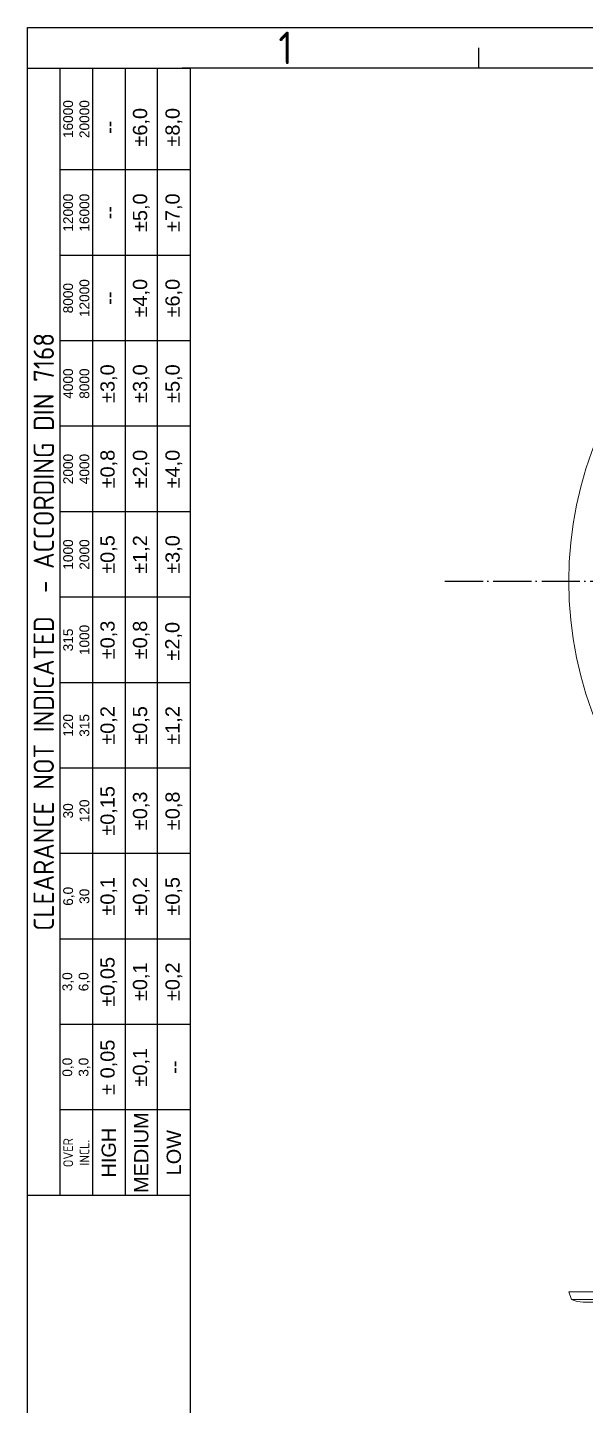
# Model space of a CAD drawing. Header units: millimetres. Extents: x 4187 to 4443, y 1230 to 1589.
# Drawn here: x 4186.7 to 4274.2, y 1372.8 to 1588.8 of the extents above; entities that cross this region are included whole.
import ezdxf
from ezdxf.enums import TextEntityAlignment as Align

# ---------------------------------------------------------------- set-up
doc = ezdxf.new("R2010")
doc.units = ezdxf.units.MM
doc.linetypes.add('ACAD_ISO04W100', pattern=[30, 24, -3, 0, -3])
doc.layers.add('AM_4', color=1, linetype='ACAD_ISO04W100', lineweight=25)
doc.styles.add('ACISOTS', font='isocp.shx', dxfattribs={"height": 1})
doc.styles.get("Standard").update_dxf_attribs({"font": 'arial.ttf'})

msp = doc.modelspace()

# ---------------------------------------------------------------- linework, layer by layer
at = {"color": 135, "lineweight": 25}
for p, q in [((4186.694, 1230.315), (4186.694, 1588.758)), ((4186.694, 1588.758), (4443.089, 1588.758)), ((4257.49, 1582.38), (4257.49, 1585.569)), ((4191.797, 1405.71), (4191.797, 1582.38)), ((4196.899, 1582.38), (4196.899, 1405.71)), ((4202.001, 1582.38), (4202.001, 1405.71)), ((4207.104, 1405.71), (4207.104, 1582.38)), ((4212.206, 1566.435), (4191.797, 1566.435)), ((4212.206, 1553.041), (4191.797, 1553.041)), ((4212.206, 1539.647), (4191.797, 1539.647)), ((4212.206, 1526.254), (4191.797, 1526.254)), ((4212.206, 1512.86), (4191.797, 1512.86)), ((4212.206, 1499.466), (4191.797, 1499.466)), ((4212.206, 1486.072), (4191.797, 1486.072)), ((4212.206, 1472.679), (4191.797, 1472.679)), ((4212.206, 1459.285), (4191.797, 1459.285)), ((4212.206, 1445.891), (4191.797, 1445.891)), ((4212.206, 1432.497), (4191.797, 1432.497)), ((4212.206, 1419.103), (4191.797, 1419.103))]:
    msp.add_line(p, q, dxfattribs=at)
for p, q in [((4436.711, 1582.38), (4210.931, 1582.38)), ((4212.206, 1582.38), (4212.206, 1236.693))]:
    msp.add_line(p, q)
at = {"color": 7, "linetype": 'Continuous', "lineweight": 15}
for p, q in [((4271.61, 1390.586), (4272.028, 1389.409)), ((4390.11, 1390.586), (4271.61, 1390.586)), ((4389.691, 1389.409), (4272.028, 1389.409)), ((4273.84, 1388.974), (4387.879, 1388.974))]:
    msp.add_line(p, q, dxfattribs=at)
at = {"color": 135, "lineweight": 25}
msp.add_lwpolyline([(4212.206, 1582.38), (4212.206, 1405.71), (4186.694, 1405.71), (4186.694, 1582.38)], close=True, dxfattribs=at)
at = {"color": 7, "linetype": 'Continuous', "lineweight": 15}
msp.add_circle((4330.86, 1501.961), 59.25, dxfattribs=at)
msp.add_arc((4273.84, 1392.974), 4, 243.0567, 270, dxfattribs=at)
at = {"layer": 'AM_4', "ltscale": 0.25}
msp.add_line((4252.154, 1501.961), (4409.565, 1501.961), dxfattribs=at)

# ---------------------------------------------------------------- texts
at = {"color": 135, "lineweight": 25, "style": 'ACISOTS'}
msp.add_text('1', height=5.102, dxfattribs=at).set_placement((4227.194, 1585.569), align=Align.MIDDLE)
at = {"color": 135, "lineweight": 25, "attachment_point": 5, "rotation": 90}
for s, insert, char_height, width in [('16000\\P20000', (4194.348, 1574.407), 1.5307, 15.94495), ('±6,0', (4204.553, 1573.132), 2.2323, 13.39376), ('±8,0', (4209.655, 1573.132), 2.2323, 13.39376), ('--', (4199.45, 1573.132), 2.2323, 13.39376), ('12000\\P16000', (4194.348, 1559.738), 1.5307, 13.39376), ('±5,0', (4204.553, 1559.738), 2.2323, 13.39376), ('±7,0', (4209.655, 1559.738), 2.2323, 13.39376), ('--', (4199.45, 1559.738), 2.2323, 13.39376), ('8000\\P12000', (4194.348, 1546.344), 1.5307, 13.39376), ('±4,0', (4204.553, 1546.344), 2.2323, 13.39376), ('±6,0', (4209.655, 1546.344), 2.2323, 13.39376), ('--', (4199.45, 1546.344), 2.2323, 13.39376), ('{\\Fisocp.shx|c0;CLEARANCE NOT INDICATED  - ACCORDING DIN 7168}', (4189.245, 1494.045), 3.18899, 176.67001), ('±3,0', (4199.45, 1532.95), 2.2323, 13.39376), ('±3,0', (4204.553, 1532.95), 2.2323, 13.39376), ('±5,0', (4209.655, 1532.95), 2.2323, 13.39376), ('4000\\P8000', (4194.348, 1532.95), 1.5307, 13.39376), ('2000\\P4000', (4194.348, 1519.557), 1.5307, 13.39376), ('±0,8', (4199.45, 1519.557), 2.2323, 13.39376), ('±2,0', (4204.553, 1519.557), 2.2323, 13.39376), ('±4,0', (4209.655, 1519.557), 2.2323, 13.39376), ('1000\\P2000', (4194.348, 1506.163), 1.5307, 13.39376), ('±0,5', (4199.45, 1506.163), 2.2323, 13.39376), ('±1,2', (4204.553, 1506.163), 2.2323, 13.39376), ('±3,0', (4209.655, 1506.163), 2.2323, 13.39376), ('315\\P1000', (4194.348, 1492.769), 1.5307, 13.39376), ('±0,3', (4199.45, 1492.769), 2.2323, 13.39376), ('±0,8', (4204.553, 1492.769), 2.2323, 13.39376), ('±2,0', (4209.613, 1492.569), 2.2323, 13.39376), ('±0,2', (4199.45, 1479.375), 2.2323, 13.39376), ('±0,5', (4204.553, 1479.375), 2.2323, 13.39376), ('±1,2', (4209.655, 1479.375), 2.2323, 13.39376), ('120\\P315', (4194.348, 1479.375), 1.5307, 13.39376), ('±0,15', (4199.45, 1465.982), 2.2323, 13.39376), ('±0,3', (4204.553, 1465.982), 2.2323, 13.39376), ('±0,8', (4209.655, 1465.982), 2.2323, 13.39376), ('30\\P120', (4194.348, 1465.982), 1.5307, 13.39376), ('6,0\\P30', (4194.348, 1452.588), 1.5307, 13.39376), ('±0,1', (4199.45, 1452.588), 2.2323, 13.39376), ('±0,2', (4204.553, 1452.588), 2.2323, 13.39376), ('±0,5', (4209.655, 1452.588), 2.2323, 13.39376), ('±0,05', (4199.45, 1439.194), 2.2323, 13.39376), ('3,0\\P6,0', (4194.348, 1439.194), 1.5307, 13.39376), ('±0,1', (4204.553, 1439.194), 2.2323, 13.39376), ('±0,2', (4209.655, 1439.194), 2.2323, 13.39376), ('± 0,05', (4199.45, 1425.8), 2.2323, 13.39376), ('\\pt4.79529;±0,1', (4204.553, 1425.8), 2.23229, 13.39376), ('0,0\\P3,0', (4194.348, 1425.8), 1.5307, 13.39376), ('--', (4209.655, 1425.8), 2.2323, 13.39376), ('MEDIUM', (4204.553, 1412.407), 2.2323, 13.39376), ('HIGH', (4199.45, 1412.407), 2.2323, 13.39376), ('LOW', (4209.655, 1412.407), 2.2323, 13.39376), ('{\\Fisocp.shx|c0;OVER\\PINCL.}', (4194.348, 1412.407), 1.53071, 13.39376)]:
    msp.add_mtext(s, dxfattribs=dict(at, insert=insert, char_height=char_height, width=width))

doc.saveas('drawing.dxf')
